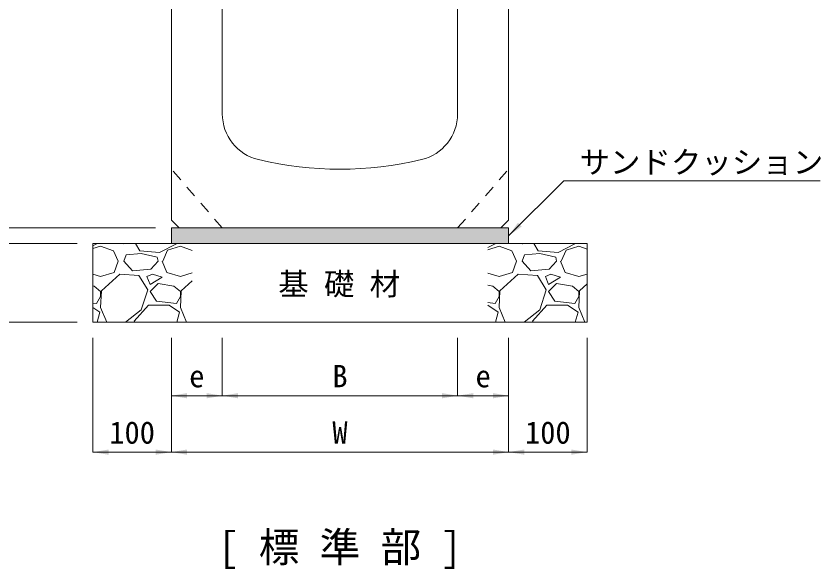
# Model space of a CAD drawing. Units: millimetres at full size. Extents: x 80703 to 103503, y 5263 to 15046.
# Drawn here: x 97970 to 98996, y 10284 to 10989 of the extents above; entities that cross this region are included whole.
import ezdxf
from ezdxf.enums import TextEntityAlignment as Align

# ---------------------------------------------------------------- set-up
doc = ezdxf.new("R2010")
doc.units = ezdxf.units.MM
doc.header["$LTSCALE"] = 20
doc.linetypes.add('USER1', pattern=[1.35, 0.75, -0.6])
for name, color, linetype, lineweight in [('0_2', 7, 'Continuous', 9), ('寸法線', 7, 'Continuous', 9), ('ﾊｯﾁﾝｸﾞ', 7, 'Continuous', 5)]:
    doc.layers.add(name, color=color, linetype=linetype, lineweight=lineweight)
doc.styles.add('ＭＳ ゴシック', font='')
doc.styles.get('ＭＳ ゴシック').set_extended_font_data('MS Gothic')

# ---------------------------------------------------------------- blocks, each defined once
blk = doc.blocks.new('filled_arrow')
at = {"color": 0, "linetype": 'Continuous', "lineweight": -2}
blk.add_solid([(7.5, 1.25), (0, 0), (7.5, -1.25)], dxfattribs=at)

msp = doc.modelspace()

# ---------------------------------------------------------------- hatches: boundary and pattern name
at = {"layer": 'ﾊｯﾁﾝｸﾞ'}
msp.add_hatch(color=8, dxfattribs=at).paths.add_polyline_path([(98597.89, 10698.6), (98597.89, 10718.6), (98177.89, 10718.6), (98167.89, 10718.6), (98167.89, 10698.6)])

# ---------------------------------------------------------------- linework, layer by layer
at = {"layer": '0_2', "lineweight": 20}
for p, q in [((98167.89, 11264.6), (98167.89, 10728.6)), ((98597.89, 11214.6), (98597.89, 10728.6)), ((98232.89, 11033.6), (98232.89, 10864.12)), ((98532.89, 10864.12), (98532.89, 11033.6)), ((98177.89, 10718.6), (98167.89, 10728.6)), ((98587.89, 10718.6), (98597.89, 10728.6)), ((98167.89, 10718.6), (98597.89, 10718.6)), ((98167.89, 10718.6), (98167.89, 10698.6)), ((98587.89, 10718.6), (98177.89, 10718.6)), ((98597.89, 10718.6), (98597.89, 10698.6)), ((98067.89, 10698.6), (98697.89, 10698.6)), ((98067.89, 10698.6), (98067.89, 10598.6)), ((98697.89, 10598.6), (98697.89, 10698.6)), ((98067.89, 10598.6), (98697.89, 10598.6))]:
    msp.add_line(p, q, dxfattribs=at)
at = {"layer": '0_2', "linetype": 'USER1'}
for p, q in [((98232.89, 10718.6), (98167.89, 10793.6)), ((98532.89, 10718.6), (98597.89, 10793.6))]:
    msp.add_line(p, q, dxfattribs=at)
at = {"layer": '0_2', "lineweight": 20}
for centre, radius, start, end in [((98292.89, 10864.12), 60, 180, 256.65785), ((98472.89, 10864.12), 60, 283.34237, 0), ((98382.89, 11243.6), 450, 256.65777, 283.34225)]:
    msp.add_arc(centre, radius, start, end, dxfattribs=at)
at = {"layer": '寸法線'}
for p, q in [((98147.89, 10718.6), (97939.32, 10718.6)), ((98047.89, 10698.6), (97939.32, 10698.6)), ((98047.89, 10698.6), (97939.32, 10698.6)), ((98047.89, 10598.6), (97939.32, 10598.6)), ((98067.89, 10578.6), (98067.89, 10432.73)), ((98167.89, 10578.6), (98167.89, 10504.66)), ((98232.89, 10578.6), (98232.89, 10504.66)), ((98232.89, 10578.6), (98232.89, 10504.66)), ((98532.89, 10578.6), (98532.89, 10504.66)), ((98532.89, 10578.6), (98532.89, 10504.66)), ((98597.89, 10578.6), (98597.89, 10504.66)), ((98697.89, 10578.6), (98697.89, 10432.73)), ((98167.89, 10563.6), (98167.89, 10432.73)), ((98167.89, 10563.6), (98167.89, 10432.73)), ((98597.89, 10563.6), (98597.89, 10432.73)), ((98597.89, 10563.6), (98597.89, 10432.73)), ((98167.89, 10504.66), (98232.89, 10504.66)), ((98232.89, 10504.66), (98532.89, 10504.66)), ((98532.89, 10504.66), (98597.89, 10504.66)), ((98167.89, 10432.73), (98067.89, 10432.73)), ((98167.89, 10432.73), (98597.89, 10432.73)), ((98597.89, 10432.73), (98697.89, 10432.73))]:
    msp.add_line(p, q, dxfattribs=at)
msp.add_lwpolyline([(98597.89, 10708.6), (98668.22, 10778.92), (98995.07, 10778.92)], dxfattribs=at)
at = {"layer": 'ﾊｯﾁﾝｸﾞ'}
for p, q in [((98072.69, 10698.43), (98067.89, 10695.92)), ((98067.89, 10692.3), (98077.77, 10695.38)), ((98072.74, 10698.6), (98072.69, 10698.43)), ((98077.77, 10695.38), (98094.03, 10689.29)), ((98103.71, 10698.6), (98107.24, 10698.43)), ((98107.24, 10698.43), (98107.45, 10698.6)), ((98127.56, 10689.29), (98122.12, 10698.6)), ((98174.29, 10698.43), (98152.96, 10687.25)), ((98163.12, 10690.3), (98179.37, 10695.38)), ((98174.34, 10698.6), (98174.29, 10698.43)), ((98179.37, 10695.38), (98194.41, 10689.74)), ((98580.69, 10698.43), (98571.37, 10693.55)), ((98571.37, 10690.88), (98585.77, 10695.38)), ((98580.74, 10698.6), (98580.69, 10698.43)), ((98585.77, 10695.38), (98602.03, 10689.29)), ((98611.71, 10698.6), (98615.24, 10698.43)), ((98615.24, 10698.43), (98615.45, 10698.6)), ((98635.56, 10689.29), (98630.12, 10698.6)), ((98682.29, 10698.43), (98660.96, 10687.25)), ((98671.12, 10690.3), (98687.37, 10695.38)), ((98682.34, 10698.6), (98682.29, 10698.43)), ((98687.37, 10695.38), (98697.89, 10691.44)), ((98094.03, 10689.29), (98100.12, 10676.08)), ((98107.24, 10676.08), (98110.28, 10684.21)), ((98129.59, 10686.24), (98110.28, 10684.21)), ((98152.96, 10687.25), (98127.56, 10689.29)), ((98149.91, 10681.16), (98129.59, 10686.24)), ((98150.92, 10676.08), (98149.91, 10681.16)), ((98157.02, 10676.08), (98163.12, 10690.3)), ((98602.03, 10689.29), (98608.12, 10676.08)), ((98615.24, 10676.08), (98618.28, 10684.21)), ((98637.59, 10686.24), (98618.28, 10684.21)), ((98660.96, 10687.25), (98635.56, 10689.29)), ((98657.91, 10681.16), (98637.59, 10686.24)), ((98658.92, 10676.08), (98657.91, 10681.16)), ((98665.02, 10676.08), (98671.12, 10690.3)), ((98095.04, 10661.85), (98100.12, 10676.08)), ((98118.41, 10663.89), (98107.24, 10676.08)), ((98150.92, 10676.08), (98141.78, 10665.92)), ((98156, 10676.08), (98162.1, 10661.85)), ((98603.04, 10661.85), (98608.12, 10676.08)), ((98626.41, 10663.89), (98615.24, 10676.08)), ((98658.92, 10676.08), (98649.78, 10665.92)), ((98664, 10676.08), (98670.1, 10661.85)), ((98077.77, 10656.77), (98095.04, 10661.85)), ((98141.78, 10665.92), (98118.41, 10663.89)), ((98162.1, 10661.85), (98179.37, 10656.77)), ((98179.37, 10656.77), (98194.41, 10661.2)), ((98571.37, 10661.01), (98585.77, 10656.77)), ((98585.77, 10656.77), (98603.04, 10661.85)), ((98649.78, 10665.92), (98626.41, 10663.89)), ((98670.1, 10661.85), (98687.37, 10656.77)), ((98067.89, 10659.68), (98077.77, 10656.77)), ((98102.16, 10659.82), (98078.79, 10638.49)), ((98126.54, 10657.79), (98102.16, 10659.82)), ((98137.72, 10639.5), (98126.54, 10657.79)), ((98143.81, 10659.82), (98136.7, 10656.77)), ((98136.7, 10656.77), (98140.76, 10646.61)), ((98140.76, 10646.61), (98156, 10655.76)), ((98156, 10655.76), (98143.81, 10659.82)), ((98194.41, 10651.29), (98180.39, 10638.49)), ((98610.16, 10659.82), (98586.79, 10638.49)), ((98634.54, 10657.79), (98610.16, 10659.82)), ((98645.72, 10639.5), (98634.54, 10657.79)), ((98651.81, 10659.82), (98644.7, 10656.77)), ((98644.7, 10656.77), (98648.76, 10646.61)), ((98648.76, 10646.61), (98664, 10655.76)), ((98664, 10655.76), (98651.81, 10659.82)), ((98687.37, 10656.77), (98697.89, 10659.87)), ((98069.64, 10644.58), (98067.89, 10644.85)), ((98077.77, 10637.47), (98069.64, 10644.58)), ((98150.92, 10647.63), (98140.76, 10637.47)), ((98171.24, 10644.58), (98150.92, 10647.63)), ((98179.37, 10637.47), (98171.24, 10644.58)), ((98577.64, 10644.58), (98571.37, 10645.52)), ((98585.77, 10637.47), (98577.64, 10644.58)), ((98658.92, 10647.63), (98648.76, 10637.47)), ((98679.24, 10644.58), (98658.92, 10647.63)), ((98687.37, 10637.47), (98679.24, 10644.58)), ((98697.89, 10647.16), (98688.39, 10638.49)), ((98072.69, 10622.23), (98077.77, 10631.37)), ((98078.79, 10638.49), (98077.77, 10617.15)), ((98077.77, 10631.37), (98077.77, 10637.47)), ((98129.59, 10614.1), (98137.72, 10639.5)), ((98140.76, 10637.47), (98148.89, 10625.28)), ((98174.29, 10622.23), (98179.37, 10631.37)), ((98180.39, 10638.49), (98179.37, 10617.15)), ((98179.37, 10631.37), (98179.37, 10637.47)), ((98580.69, 10622.23), (98585.77, 10631.37)), ((98586.79, 10638.49), (98585.77, 10617.15)), ((98585.77, 10631.37), (98585.77, 10637.47)), ((98637.59, 10614.1), (98645.72, 10639.5)), ((98648.76, 10637.47), (98656.89, 10625.28)), ((98682.29, 10622.23), (98687.37, 10631.37)), ((98688.39, 10638.49), (98687.37, 10617.15)), ((98687.37, 10631.37), (98687.37, 10637.47)), ((98067.89, 10622.81), (98072.69, 10622.23)), ((98120.44, 10599.88), (98138.73, 10620.2)), ((98138.73, 10620.2), (98165.15, 10620.2)), ((98148.89, 10625.28), (98174.29, 10622.23)), ((98165.15, 10620.2), (98178.36, 10611.05)), ((98571.37, 10623.35), (98580.69, 10622.23)), ((98571.37, 10620.2), (98571.55, 10620.2)), ((98571.55, 10620.2), (98584.76, 10611.05)), ((98628.44, 10599.88), (98646.73, 10620.2)), ((98646.73, 10620.2), (98673.15, 10620.2)), ((98656.89, 10625.28), (98682.29, 10622.23)), ((98673.15, 10620.2), (98686.36, 10611.05)), ((98067.89, 10617.19), (98076.76, 10611.05)), ((98076.76, 10611.05), (98073.2, 10598.6)), ((98077.77, 10617.15), (98085.58, 10598.6)), ((98109.52, 10598.6), (98129.59, 10614.1)), ((98178.36, 10611.05), (98174.8, 10598.6)), ((98179.37, 10617.15), (98187.18, 10598.6)), ((98584.76, 10611.05), (98581.2, 10598.6)), ((98585.77, 10617.15), (98593.58, 10598.6)), ((98617.52, 10598.6), (98637.59, 10614.1)), ((98686.36, 10611.05), (98682.8, 10598.6)), ((98687.37, 10617.15), (98695.18, 10598.6)), ((98121.19, 10598.6), (98120.44, 10599.88)), ((98629.19, 10598.6), (98628.44, 10599.88))]:
    msp.add_line(p, q, dxfattribs=at)

# ---------------------------------------------------------------- block references
at = {"layer": '寸法線', "xscale": 2.67, "yscale": 2.67}
for p, rotation in [((98597.89, 10708.6), 45), ((98232.89, 10504.66), 180), ((98532.89, 10504.66), 180), ((98597.89, 10504.66), 180), ((98167.89, 10432.73), 180), ((98597.89, 10432.73), 180), ((98697.89, 10432.73), 180)]:
    msp.add_blockref('filled_arrow', p, dxfattribs=dict(at, rotation=rotation))
for p in [(98167.89, 10504.66), (98232.89, 10504.66), (98532.89, 10504.66), (98067.89, 10432.73), (98167.89, 10432.73), (98597.89, 10432.73)]:
    msp.add_blockref('filled_arrow', p, dxfattribs=at)

# ---------------------------------------------------------------- texts
at = {"layer": '0_2', "style": 'ＭＳ ゴシック'}
msp.add_text('基 礎 材', height=28.48, dxfattribs=at).set_placement((98304.24, 10624.43), align=Align.BOTTOM_LEFT)
msp.add_text('[ 標 準 部 ]', height=37.98, dxfattribs=at).set_placement((98382.89, 10311.62), align=Align.MIDDLE_CENTER)
at = {"layer": '寸法線', "style": 'ＭＳ ゴシック'}
msp.add_text('サンドクッション', height=28.48, dxfattribs=at).set_placement((98688.22, 10816.75), align=Align.TOP_LEFT)
for s, p in [('B', (98382.89, 10529.66)), ('e', (98200.39, 10529.66)), ('e', (98565.39, 10529.66)), ('100', (98117.89, 10457.73)), ('W', (98382.89, 10457.73)), ('100', (98647.89, 10457.73))]:
    msp.add_text(s, height=28.48, dxfattribs=at).set_placement(p, align=Align.MIDDLE_CENTER)

doc.saveas('drawing.dxf')
